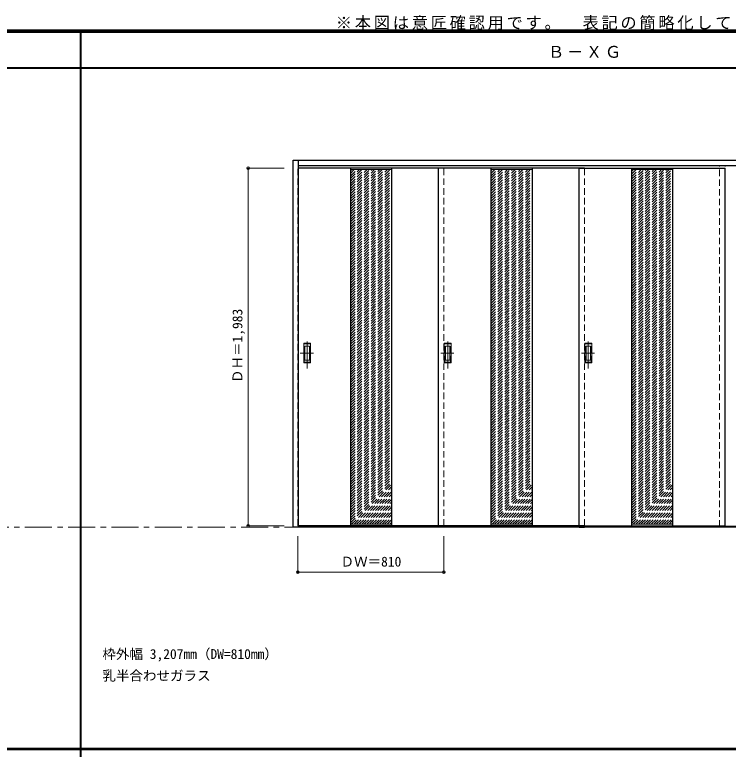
# Model space of a CAD drawing. Units: millimetres, scale not verified. Extents: x -6000 to 5700, y -4307 to 4260.
# Drawn here: x -267 to 3693, y 186 to 4260 of the extents above; entities that cross this region are included whole.
import ezdxf
from ezdxf.enums import TextEntityAlignment as Align

# ---------------------------------------------------------------- set-up
doc = ezdxf.new("R2010")
doc.units = ezdxf.units.MM
doc.header["$LTSCALE"] = 30
doc.header["$PDMODE"] = 32
doc.header["$PDSIZE"] = 15
doc.linetypes.add('CHAIN1', pattern=[8, 5, -1, 1, -1])
doc.linetypes.add('DASHED1', pattern=[1.8, 1.2, -0.6])
for name, color, linetype, lineweight in [('0-1_通り芯', 7, 'CHAIN1', 18), ('0-2_扉', 4, 'DASHED1', 9), ('0-4_枠', 3, 'Continuous', 25), ('0-6_引手', 7, 'Continuous', 18), ('0-B_寸法', 4, 'Continuous', 9), ('0-C_ハッチ', 4, 'DASHED1', 9), ('F-1_枠', 6, 'Continuous', 40)]:
    doc.layers.add(name, color=color, linetype=linetype, lineweight=lineweight)
doc.layers.add('0-A_文字', color=7, linetype='Continuous')
doc.styles.add('ＭＳ ゴシック', font='')
doc.styles.get('ＭＳ ゴシック').set_extended_font_data('MS Gothic')

msp = doc.modelspace()

# ---------------------------------------------------------------- linework, layer by layer
at = {"layer": '0-1_通り芯'}
msp.add_line((-5490, 1418), (5690, 1418), dxfattribs=at)
at = {"layer": '0-2_扉'}
for p, q in [((3645, 1421), (3645, 3423)), ((3675, 1421), (3675, 3423)), ((1305, 1426), (1305, 3409)), ((1308, 3409), (1305, 3409)), ((2115, 1426), (2115, 3409)), ((2895, 1426), (2895, 3409)), ((1308, 1426), (1305, 1426))]:
    msp.add_line(p, q, dxfattribs=at)
at = {"layer": '0-2_扉', "color": 3, "linetype": 'Continuous', "lineweight": 25}
for p, q in [((2085, 3409), (1308, 3409)), ((1596, 3409), (1596, 1426)), ((1824, 3409), (1824, 1426)), ((2085, 1426), (2085, 3409)), ((2895, 3409), (2085, 3409)), ((2376, 3409), (2376, 1426)), ((2604, 3409), (2604, 1426)), ((2865, 1426), (2865, 3409)), ((2865, 3409), (3675, 3409)), ((3156, 3409), (3156, 1426)), ((3384, 3409), (3384, 1426)), ((3675, 1426), (3675, 3409)), ((2085, 1426), (1308, 1426)), ((2895, 1426), (2085, 1426)), ((2865, 1426), (3675, 1426)), ((2865, 1418), (2895, 1418))]:
    msp.add_line(p, q, dxfattribs=at)
at = {"layer": '0-2_扉', "color": 7, "linetype": 'Continuous', "lineweight": 18}
for p, q in [((1596, 3401), (1824, 3401)), ((2376, 3401), (2604, 3401)), ((3156, 3401), (3384, 3401)), ((1596, 1434), (1824, 1434)), ((2376, 1434), (2604, 1434)), ((3156, 1434), (3384, 1434))]:
    msp.add_line(p, q, dxfattribs=at)
at = {"layer": '0-4_枠'}
for p, q in [((1278, 3453), (4485, 3453)), ((1308, 1418), (1308, 3453)), ((1308, 3423), (4455, 3423)), ((4455, 1421), (1308, 1421)), ((4455, 1418), (1308, 1418))]:
    msp.add_line(p, q, dxfattribs=at)
msp.add_lwpolyline([(1308, 1418), (1278, 1418), (1278, 3453)], dxfattribs=at)
at = {"layer": '0-6_引手', "linetype": 'CHAIN1'}
for p, q in [((1356, 2298.27), (1356, 2469.12)), ((2136, 2298.27), (2136, 2469.12)), ((2916, 2298.27), (2916, 2469.12)), ((1317.93, 2383.5), (1390.43, 2383.5)), ((2097.93, 2383.5), (2170.43, 2383.5)), ((2877.93, 2383.5), (2950.43, 2383.5))]:
    msp.add_line(p, q, dxfattribs=at)
at = {"layer": '0-6_引手'}
for p, q in [((1337, 2438.5), (1375, 2438.5)), ((1337, 2328.5), (1337, 2438.5)), ((1343.5, 2422.5), (1368.5, 2422.5)), ((1343.5, 2344.5), (1343.5, 2422.5)), ((1368.5, 2344.5), (1368.5, 2422.5)), ((1375, 2328.5), (1375, 2438.5)), ((2117, 2438.5), (2155, 2438.5)), ((2117, 2328.5), (2117, 2438.5)), ((2123.5, 2422.5), (2148.5, 2422.5)), ((2123.5, 2344.5), (2123.5, 2422.5)), ((2148.5, 2344.5), (2148.5, 2422.5)), ((2155, 2328.5), (2155, 2438.5)), ((2897, 2438.5), (2935, 2438.5)), ((2897, 2328.5), (2897, 2438.5)), ((2903.5, 2422.5), (2928.5, 2422.5)), ((2903.5, 2344.5), (2903.5, 2422.5)), ((2928.5, 2344.5), (2928.5, 2422.5)), ((2935, 2328.5), (2935, 2438.5)), ((1337, 2328.5), (1375, 2328.5)), ((1343.5, 2344.5), (1368.5, 2344.5)), ((2117, 2328.5), (2155, 2328.5)), ((2123.5, 2344.5), (2148.5, 2344.5)), ((2897, 2328.5), (2935, 2328.5)), ((2903.5, 2344.5), (2928.5, 2344.5))]:
    msp.add_line(p, q, dxfattribs=at)
at = {"layer": '0-6_引手', "linetype": 'DASHED1'}
for p, q in [((1372, 2332.5), (1372, 2434.5)), ((2152, 2332.5), (2152, 2434.5)), ((2932, 2332.5), (2932, 2434.5)), ((1340, 2332.5), (1372, 2332.5)), ((2120, 2332.5), (2152, 2332.5)), ((2900, 2332.5), (2932, 2332.5))]:
    msp.add_line(p, q, dxfattribs=at)
for points in [[(1340, 2332.5), (1340, 2434.5), (1372, 2434.5)], [(2120, 2332.5), (2120, 2434.5), (2152, 2434.5)], [(2900, 2332.5), (2900, 2434.5), (2932, 2434.5)]]:
    msp.add_lwpolyline(points, dxfattribs=at)
at = {"layer": '0-B_寸法'}
for p, q in [((1028, 3409), (1228, 3409)), ((1028, 3409), (1028, 1426)), ((1028, 1426), (1228, 1426)), ((1305, 1168), (1305, 1368)), ((2115, 1168), (2115, 1368)), ((1305, 1168), (2115, 1168))]:
    msp.add_line(p, q, dxfattribs=at)
at = {"layer": '0-B_寸法', "color": 7}
for p in [(1028, 3409), (1028, 1426), (1305, 1168), (2115, 1168)]:
    msp.add_point(p, dxfattribs=at)
at = {"layer": '0-C_ハッチ'}
for p, q in [((1596, 3181.64), (1815.36, 3401)), ((1596, 3195.79), (1801.21, 3401)), ((1596, 3209.93), (1787.07, 3401)), ((1596, 3224.07), (1772.93, 3401)), ((1596, 3238.21), (1758.79, 3401)), ((1596, 3252.35), (1744.65, 3401)), ((1596, 3266.5), (1730.5, 3401)), ((1596, 3280.64), (1716.36, 3401)), ((1596, 3294.78), (1702.22, 3401)), ((1596, 3308.92), (1688.08, 3401)), ((1596, 3323.06), (1673.93, 3401)), ((1596, 3337.21), (1659.79, 3401)), ((1596, 3351.35), (1645.65, 3401)), ((1596, 3365.49), (1631.51, 3401)), ((1596, 3379.63), (1617.37, 3401)), ((1596, 3393.78), (1603.22, 3401)), ((1596, 3167.5), (1824, 3395.5)), ((2376, 3181.64), (2595.36, 3401)), ((2376, 3195.79), (2581.21, 3401)), ((2376, 3209.93), (2567.07, 3401)), ((2376, 3224.07), (2552.93, 3401)), ((2376, 3238.21), (2538.79, 3401)), ((2376, 3252.35), (2524.65, 3401)), ((2376, 3266.5), (2510.5, 3401)), ((2376, 3280.64), (2496.36, 3401)), ((2376, 3294.78), (2482.22, 3401)), ((2376, 3308.92), (2468.08, 3401)), ((2376, 3323.06), (2453.93, 3401)), ((2376, 3337.21), (2439.79, 3401)), ((2376, 3351.35), (2425.65, 3401)), ((2376, 3365.49), (2411.51, 3401)), ((2376, 3379.63), (2397.37, 3401)), ((2376, 3393.78), (2383.22, 3401)), ((2376, 3167.5), (2604, 3395.5)), ((3156, 3177.75), (3379.25, 3401)), ((3156, 3191.89), (3365.11, 3401)), ((3156, 3206.03), (3350.97, 3401)), ((3156, 3220.17), (3336.83, 3401)), ((3156, 3234.31), (3322.69, 3401)), ((3156, 3248.46), (3308.54, 3401)), ((3156, 3262.6), (3294.4, 3401)), ((3156, 3276.74), (3280.26, 3401)), ((3156, 3290.88), (3266.12, 3401)), ((3156, 3305.02), (3251.98, 3401)), ((3156, 3319.17), (3237.83, 3401)), ((3156, 3333.31), (3223.69, 3401)), ((3156, 3347.45), (3209.55, 3401)), ((3156, 3361.59), (3195.41, 3401)), ((3156, 3375.73), (3181.26, 3401)), ((3156, 3389.88), (3167.12, 3401)), ((3156, 3163.6), (3384, 3391.6)), ((1596, 3153.36), (1824, 3381.36)), ((1596, 3139.22), (1824, 3367.22)), ((1596, 3125.07), (1824, 3353.07)), ((2376, 3153.36), (2604, 3381.36)), ((2376, 3139.22), (2604, 3367.22)), ((2376, 3125.07), (2604, 3353.07)), ((3156, 3149.46), (3384, 3377.46)), ((3156, 3135.32), (3384, 3363.32)), ((3156, 3121.18), (3384, 3349.18)), ((1596, 3110.93), (1824, 3338.93)), ((1596, 3096.79), (1824, 3324.79)), ((1596, 3082.65), (1824, 3310.65)), ((2376, 3110.93), (2604, 3338.93)), ((2376, 3096.79), (2604, 3324.79)), ((2376, 3082.65), (2604, 3310.65)), ((3156, 3107.03), (3384, 3335.03)), ((3156, 3092.89), (3384, 3320.89)), ((3156, 3078.75), (3384, 3306.75)), ((1596, 3068.51), (1824, 3296.51)), ((1596, 3054.36), (1824, 3282.36)), ((1596, 3040.22), (1824, 3268.22)), ((2376, 3068.51), (2604, 3296.51)), ((2376, 3054.36), (2604, 3282.36)), ((2376, 3040.22), (2604, 3268.22)), ((3156, 3064.61), (3384, 3292.61)), ((3156, 3050.47), (3384, 3278.47)), ((3156, 3036.32), (3384, 3264.32)), ((1596, 3026.08), (1824, 3254.08)), ((1596, 3011.94), (1824, 3239.94)), ((1596, 2997.8), (1824, 3225.8)), ((2376, 3026.08), (2604, 3254.08)), ((2376, 3011.94), (2604, 3239.94)), ((2376, 2997.8), (2604, 3225.8)), ((3156, 3022.18), (3384, 3250.18)), ((3156, 3008.04), (3384, 3236.04)), ((3156, 2993.9), (3384, 3221.9)), ((1596, 2983.65), (1824, 3211.65)), ((1596, 2969.51), (1824, 3197.51)), ((1596, 2955.37), (1824, 3183.37)), ((2376, 2983.65), (2604, 3211.65)), ((2376, 2969.51), (2604, 3197.51)), ((2376, 2955.37), (2604, 3183.37)), ((3156, 2979.76), (3384, 3207.76)), ((3156, 2965.61), (3384, 3193.61)), ((3156, 2951.47), (3384, 3179.47)), ((1596, 2941.23), (1824, 3169.23)), ((1596, 2927.08), (1824, 3155.08)), ((1596, 2912.94), (1824, 3140.94)), ((2376, 2941.23), (2604, 3169.23)), ((2376, 2927.08), (2604, 3155.08)), ((2376, 2912.94), (2604, 3140.94)), ((3156, 2937.33), (3384, 3165.33)), ((3156, 2923.19), (3384, 3151.19)), ((1596, 2898.8), (1824, 3126.8)), ((1596, 2884.66), (1824, 3112.66)), ((1596, 2870.52), (1824, 3098.52)), ((2376, 2898.8), (2604, 3126.8)), ((2376, 2884.66), (2604, 3112.66)), ((2376, 2870.52), (2604, 3098.52)), ((3156, 2909.04), (3384, 3137.04)), ((3156, 2894.9), (3384, 3122.9)), ((3156, 2880.76), (3384, 3108.76)), ((1596, 2856.37), (1824, 3084.37)), ((1596, 2842.23), (1824, 3070.23)), ((1596, 2828.09), (1824, 3056.09)), ((2376, 2856.37), (2604, 3084.37)), ((2376, 2842.23), (2604, 3070.23)), ((2376, 2828.09), (2604, 3056.09)), ((3156, 2866.62), (3384, 3094.62)), ((3156, 2852.48), (3384, 3080.48)), ((3156, 2838.33), (3384, 3066.33)), ((1596, 2813.95), (1824, 3041.95)), ((1596, 2799.81), (1824, 3027.81)), ((2376, 2813.95), (2604, 3041.95)), ((2376, 2799.81), (2604, 3027.81)), ((3156, 2824.19), (3384, 3052.19)), ((3156, 2810.05), (3384, 3038.05)), ((3156, 2795.91), (3384, 3023.91)), ((1596, 2785.66), (1824, 3013.66)), ((1596, 2771.52), (1824, 2999.52)), ((1596, 2757.38), (1824, 2985.38)), ((2376, 2785.66), (2604, 3013.66)), ((2376, 2771.52), (2604, 2999.52)), ((2376, 2757.38), (2604, 2985.38)), ((3156, 2781.77), (3384, 3009.77)), ((3156, 2767.62), (3384, 2995.62)), ((3156, 2753.48), (3384, 2981.48)), ((1596, 2743.24), (1824, 2971.24)), ((1596, 2729.09), (1824, 2957.09)), ((1596, 2714.95), (1824, 2942.95)), ((2376, 2743.24), (2604, 2971.24)), ((2376, 2729.09), (2604, 2957.09)), ((2376, 2714.95), (2604, 2942.95)), ((3156, 2739.34), (3384, 2967.34)), ((3156, 2725.2), (3384, 2953.2)), ((3156, 2711.05), (3384, 2939.05)), ((1596, 2700.81), (1824, 2928.81)), ((1596, 2686.67), (1824, 2914.67)), ((1596, 2672.53), (1824, 2900.53)), ((2376, 2700.81), (2604, 2928.81)), ((2376, 2686.67), (2604, 2914.67)), ((2376, 2672.53), (2604, 2900.53)), ((3156, 2696.91), (3384, 2924.91)), ((3156, 2682.77), (3384, 2910.77)), ((3156, 2668.63), (3384, 2896.63)), ((1596, 2658.38), (1824, 2886.38)), ((1596, 2644.24), (1824, 2872.24)), ((1596, 2630.1), (1824, 2858.1)), ((2376, 2658.38), (2604, 2886.38)), ((2376, 2644.24), (2604, 2872.24)), ((2376, 2630.1), (2604, 2858.1)), ((3156, 2654.49), (3384, 2882.49)), ((3156, 2640.34), (3384, 2868.34)), ((3156, 2626.2), (3384, 2854.2)), ((1596, 2615.96), (1824, 2843.96)), ((1596, 2601.82), (1824, 2829.82)), ((1596, 2587.67), (1824, 2815.67)), ((2376, 2615.96), (2604, 2843.96)), ((2376, 2601.82), (2604, 2829.82)), ((2376, 2587.67), (2604, 2815.67)), ((3156, 2612.06), (3384, 2840.06)), ((3156, 2597.92), (3384, 2825.92)), ((3156, 2583.78), (3384, 2811.78)), ((1596, 2573.53), (1824, 2801.53)), ((1596, 2559.39), (1824, 2787.39)), ((1596, 2545.25), (1824, 2773.25)), ((2376, 2573.53), (2604, 2801.53)), ((2376, 2559.39), (2604, 2787.39)), ((2376, 2545.25), (2604, 2773.25)), ((3156, 2569.63), (3384, 2797.63)), ((3156, 2555.49), (3384, 2783.49)), ((1596, 2531.11), (1824, 2759.11)), ((1596, 2516.96), (1824, 2744.96)), ((1596, 2502.82), (1824, 2730.82)), ((2376, 2531.11), (2604, 2759.11)), ((2376, 2516.96), (2604, 2744.96)), ((2376, 2502.82), (2604, 2730.82)), ((3156, 2541.35), (3384, 2769.35)), ((3156, 2527.21), (3384, 2755.21)), ((3156, 2513.06), (3384, 2741.06)), ((1596, 2488.68), (1824, 2716.68)), ((1596, 2474.54), (1824, 2702.54)), ((2376, 2488.68), (2604, 2716.68)), ((2376, 2474.54), (2604, 2702.54)), ((3156, 2498.92), (3384, 2726.92)), ((3156, 2484.78), (3384, 2712.78)), ((3156, 2470.64), (3384, 2698.64)), ((1596, 2460.39), (1824, 2688.39)), ((1596, 2446.25), (1824, 2674.25)), ((1596, 2432.11), (1824, 2660.11)), ((2376, 2460.39), (2604, 2688.39)), ((2376, 2446.25), (2604, 2674.25)), ((2376, 2432.11), (2604, 2660.11)), ((3156, 2456.5), (3384, 2684.5)), ((3156, 2442.35), (3384, 2670.35)), ((3156, 2428.21), (3384, 2656.21)), ((1596, 2417.97), (1824, 2645.97)), ((1596, 2403.83), (1824, 2631.83)), ((1596, 2389.68), (1824, 2617.68)), ((2376, 2417.97), (2604, 2645.97)), ((2376, 2403.83), (2604, 2631.83)), ((2376, 2389.68), (2604, 2617.68)), ((3156, 2414.07), (3384, 2642.07)), ((3156, 2399.93), (3384, 2627.93)), ((3156, 2385.79), (3384, 2613.79)), ((1596, 2375.54), (1824, 2603.54)), ((1596, 2361.4), (1824, 2589.4)), ((1596, 2347.26), (1824, 2575.26)), ((2376, 2375.54), (2604, 2603.54)), ((2376, 2361.4), (2604, 2589.4)), ((2376, 2347.26), (2604, 2575.26)), ((3156, 2371.64), (3384, 2599.64)), ((3156, 2357.5), (3384, 2585.5)), ((3156, 2343.36), (3384, 2571.36)), ((1596, 2333.12), (1824, 2561.12)), ((1596, 2318.97), (1824, 2546.97)), ((1596, 2304.83), (1824, 2532.83)), ((2376, 2333.12), (2604, 2561.12)), ((2376, 2318.97), (2604, 2546.97)), ((2376, 2304.83), (2604, 2532.83)), ((3156, 2329.22), (3384, 2557.22)), ((3156, 2315.07), (3384, 2543.07)), ((3156, 2300.93), (3384, 2528.93)), ((1596, 2290.69), (1824, 2518.69)), ((1596, 2276.55), (1824, 2504.55)), ((1596, 2262.4), (1824, 2490.4)), ((2376, 2290.69), (2604, 2518.69)), ((2376, 2276.55), (2604, 2504.55)), ((2376, 2262.4), (2604, 2490.4)), ((3156, 2286.79), (3384, 2514.79)), ((3156, 2272.65), (3384, 2500.65)), ((3156, 2258.51), (3384, 2486.51)), ((1596, 2248.26), (1824, 2476.26)), ((1596, 2234.12), (1824, 2462.12)), ((1596, 2219.98), (1824, 2447.98)), ((2376, 2248.26), (2604, 2476.26)), ((2376, 2234.12), (2604, 2462.12)), ((2376, 2219.98), (2604, 2447.98)), ((3156, 2244.36), (3384, 2472.36)), ((3156, 2230.22), (3384, 2458.22)), ((1596, 2205.84), (1824, 2433.84)), ((1596, 2191.69), (1824, 2419.69)), ((1596, 2177.55), (1824, 2405.55)), ((2376, 2205.84), (2604, 2433.84)), ((2376, 2191.69), (2604, 2419.69)), ((2376, 2177.55), (2604, 2405.55)), ((3156, 2216.08), (3384, 2444.08)), ((3156, 2201.94), (3384, 2429.94)), ((3156, 2187.8), (3384, 2415.8)), ((1596, 2163.41), (1824, 2391.41)), ((1596, 2149.27), (1824, 2377.27)), ((1596, 2135.13), (1824, 2363.13)), ((2376, 2163.41), (2604, 2391.41)), ((2376, 2149.27), (2604, 2377.27)), ((2376, 2135.13), (2604, 2363.13)), ((3156, 2173.65), (3384, 2401.65)), ((3156, 2159.51), (3384, 2387.51)), ((3156, 2145.37), (3384, 2373.37)), ((1596, 2120.98), (1824, 2348.98)), ((1596, 2106.84), (1824, 2334.84)), ((2376, 2120.98), (2604, 2348.98)), ((2376, 2106.84), (2604, 2334.84)), ((3156, 2131.23), (3384, 2359.23)), ((3156, 2117.08), (3384, 2345.08)), ((3156, 2102.94), (3384, 2330.94)), ((1596, 2092.7), (1824, 2320.7)), ((1596, 2078.56), (1824, 2306.56)), ((1596, 2064.41), (1824, 2292.41)), ((2376, 2092.7), (2604, 2320.7)), ((2376, 2078.56), (2604, 2306.56)), ((2376, 2064.41), (2604, 2292.41)), ((3156, 2088.8), (3384, 2316.8)), ((3156, 2074.66), (3384, 2302.66)), ((3156, 2060.52), (3384, 2288.52)), ((1596, 2050.27), (1824, 2278.27)), ((1596, 2036.13), (1824, 2264.13)), ((1596, 2021.99), (1824, 2249.99)), ((2376, 2050.27), (2604, 2278.27)), ((2376, 2036.13), (2604, 2264.13)), ((2376, 2021.99), (2604, 2249.99)), ((3156, 2046.37), (3384, 2274.37)), ((3156, 2032.23), (3384, 2260.23)), ((3156, 2018.09), (3384, 2246.09)), ((1596, 2007.85), (1824, 2235.85)), ((1596, 1993.7), (1824, 2221.7)), ((1596, 1979.56), (1824, 2207.56)), ((2376, 2007.85), (2604, 2235.85)), ((2376, 1993.7), (2604, 2221.7)), ((2376, 1979.56), (2604, 2207.56)), ((3156, 2003.95), (3384, 2231.95)), ((3156, 1989.81), (3384, 2217.81)), ((3156, 1975.66), (3384, 2203.66)), ((1596, 1965.42), (1824, 2193.42)), ((1596, 1951.28), (1824, 2179.28)), ((1596, 1937.14), (1824, 2165.14)), ((2376, 1965.42), (2604, 2193.42)), ((2376, 1951.28), (2604, 2179.28)), ((2376, 1937.14), (2604, 2165.14)), ((3156, 1961.52), (3384, 2189.52)), ((3156, 1947.38), (3384, 2175.38)), ((3156, 1933.24), (3384, 2161.24)), ((1596, 1922.99), (1824, 2150.99)), ((1596, 1908.85), (1824, 2136.85)), ((1596, 1894.71), (1824, 2122.71)), ((2376, 1922.99), (2604, 2150.99)), ((2376, 1908.85), (2604, 2136.85)), ((2376, 1894.71), (2604, 2122.71)), ((3156, 1919.09), (3384, 2147.09)), ((3156, 1904.95), (3384, 2132.95)), ((3156, 1890.81), (3384, 2118.81)), ((1596, 1880.57), (1824, 2108.57)), ((1596, 1866.42), (1824, 2094.42)), ((1596, 1852.28), (1824, 2080.28)), ((2376, 1880.57), (2604, 2108.57)), ((2376, 1866.42), (2604, 2094.42)), ((2376, 1852.28), (2604, 2080.28)), ((3156, 1876.67), (3384, 2104.67)), ((3156, 1862.53), (3384, 2090.53)), ((1596, 1838.14), (1824, 2066.14)), ((1596, 1824), (1824, 2052)), ((1596, 1809.86), (1824, 2037.86)), ((2376, 1838.14), (2604, 2066.14)), ((2376, 1824), (2604, 2052)), ((2376, 1809.86), (2604, 2037.86)), ((3156, 1848.38), (3384, 2076.38)), ((3156, 1834.24), (3384, 2062.24)), ((3156, 1820.1), (3384, 2048.1)), ((1596, 1795.71), (1824, 2023.71)), ((1596, 1781.57), (1824, 2009.57)), ((2376, 1795.71), (2604, 2023.71)), ((2376, 1781.57), (2604, 2009.57)), ((3156, 1805.96), (3384, 2033.96)), ((3156, 1791.82), (3384, 2019.82)), ((3156, 1777.67), (3384, 2005.67)), ((1596, 1767.43), (1824, 1995.43)), ((1596, 1753.29), (1824, 1981.29)), ((1596, 1739.15), (1824, 1967.15)), ((2376, 1767.43), (2604, 1995.43)), ((2376, 1753.29), (2604, 1981.29)), ((2376, 1739.15), (2604, 1967.15)), ((3156, 1763.53), (3384, 1991.53)), ((3156, 1749.39), (3384, 1977.39)), ((3156, 1735.25), (3384, 1963.25)), ((1596, 1725), (1824, 1953)), ((1596, 1710.86), (1824, 1938.86)), ((1596, 1696.72), (1824, 1924.72)), ((2376, 1725), (2604, 1953)), ((2376, 1710.86), (2604, 1938.86)), ((2376, 1696.72), (2604, 1924.72)), ((3156, 1721.11), (3384, 1949.11)), ((3156, 1706.96), (3384, 1934.96)), ((3156, 1692.82), (3384, 1920.82)), ((1596, 1682.58), (1824, 1910.58)), ((1596, 1668.43), (1824, 1896.43)), ((1596, 1654.29), (1824, 1882.29)), ((2376, 1682.58), (2604, 1910.58)), ((2376, 1668.43), (2604, 1896.43)), ((2376, 1654.29), (2604, 1882.29)), ((3156, 1678.68), (3384, 1906.68)), ((3156, 1664.54), (3384, 1892.54)), ((3156, 1650.39), (3384, 1878.39)), ((1596, 1640.15), (1824, 1868.15)), ((1596, 1626.01), (1824, 1854.01)), ((1596, 1611.87), (1824, 1839.87)), ((2376, 1640.15), (2604, 1868.15)), ((2376, 1626.01), (2604, 1854.01)), ((2376, 1611.87), (2604, 1839.87)), ((3156, 1636.25), (3384, 1864.25)), ((3156, 1622.11), (3384, 1850.11)), ((3156, 1607.97), (3384, 1835.97)), ((1596, 1597.72), (1824, 1825.72)), ((1596, 1583.58), (1824, 1811.58)), ((1596, 1569.44), (1824, 1797.44)), ((2376, 1597.72), (2604, 1825.72)), ((2376, 1583.58), (2604, 1811.58)), ((2376, 1569.44), (2604, 1797.44)), ((3156, 1593.83), (3384, 1821.83)), ((3156, 1579.68), (3384, 1807.68)), ((3156, 1565.54), (3384, 1793.54)), ((1596, 1555.3), (1824, 1783.3)), ((1596, 1541.16), (1824, 1769.16)), ((1596, 1527.01), (1824, 1755.01)), ((2376, 1555.3), (2604, 1783.3)), ((2376, 1541.16), (2604, 1769.16)), ((2376, 1527.01), (2604, 1755.01)), ((3156, 1551.4), (3384, 1779.4)), ((3156, 1537.26), (3384, 1765.26)), ((1596, 1512.87), (1824, 1740.87)), ((1596, 1498.73), (1824, 1726.73)), ((1596, 1484.59), (1824, 1712.59)), ((2376, 1512.87), (2604, 1740.87)), ((2376, 1498.73), (2604, 1726.73)), ((2376, 1484.59), (2604, 1712.59)), ((3156, 1523.12), (3384, 1751.12)), ((3156, 1508.97), (3384, 1736.97)), ((3156, 1494.83), (3384, 1722.83)), ((1596, 1470.44), (1824, 1698.44)), ((1596, 1456.3), (1824, 1684.3)), ((2376, 1470.44), (2604, 1698.44)), ((2376, 1456.3), (2604, 1684.3)), ((3156, 1480.69), (3384, 1708.69)), ((3156, 1466.55), (3384, 1694.55)), ((3156, 1452.4), (3384, 1680.4)), ((1596, 1442.16), (1824, 1670.16)), ((1601.98, 1434), (1824, 1656.02)), ((1616.12, 1434), (1824, 1641.88)), ((2376, 1442.16), (2604, 1670.16)), ((2381.98, 1434), (2604, 1656.02)), ((2396.12, 1434), (2604, 1641.88)), ((3156, 1438.26), (3384, 1666.26)), ((3165.88, 1434), (3384, 1652.12)), ((3180.02, 1434), (3384, 1637.98)), ((1630.27, 1434), (1824, 1627.73)), ((1644.41, 1434), (1824, 1613.59)), ((1658.55, 1434), (1824, 1599.45)), ((2410.27, 1434), (2604, 1627.73)), ((2424.41, 1434), (2604, 1613.59)), ((2438.55, 1434), (2604, 1599.45)), ((3194.16, 1434), (3384, 1623.84)), ((3208.31, 1434), (3384, 1609.69)), ((3222.45, 1434), (3384, 1595.55)), ((1672.69, 1434), (1824, 1585.31)), ((1686.83, 1434), (1824, 1571.17)), ((1700.98, 1434), (1824, 1557.02)), ((2452.69, 1434), (2604, 1585.31)), ((2466.83, 1434), (2604, 1571.17)), ((2480.98, 1434), (2604, 1557.02)), ((3236.59, 1434), (3384, 1581.41)), ((3250.73, 1434), (3384, 1567.27)), ((3264.87, 1434), (3384, 1553.13)), ((1715.12, 1434), (1824, 1542.88)), ((1729.26, 1434), (1824, 1528.74)), ((1743.4, 1434), (1824, 1514.6)), ((2495.12, 1434), (2604, 1542.88)), ((2509.26, 1434), (2604, 1528.74)), ((2523.4, 1434), (2604, 1514.6)), ((3279.02, 1434), (3384, 1538.98)), ((3293.16, 1434), (3384, 1524.84)), ((3307.3, 1434), (3384, 1510.7)), ((1757.54, 1434), (1824, 1500.45)), ((1771.69, 1434), (1824, 1486.31)), ((1785.83, 1434), (1824, 1472.17)), ((2537.54, 1434), (2604, 1500.45)), ((2551.69, 1434), (2604, 1486.31)), ((2565.83, 1434), (2604, 1472.17)), ((3321.44, 1434), (3384, 1496.56)), ((3335.58, 1434), (3384, 1482.41)), ((3349.73, 1434), (3384, 1468.27)), ((1799.97, 1434), (1824, 1458.03)), ((1814.11, 1434), (1824, 1443.89)), ((2579.97, 1434), (2604, 1458.03)), ((2594.11, 1434), (2604, 1443.89)), ((3363.87, 1434), (3384, 1454.13)), ((3378.01, 1434), (3384, 1439.99))]:
    msp.add_line(p, q, dxfattribs=at)
at = {"layer": 'F-1_枠'}
for p, q in [((-6000, 4175), (5700, 4175)), ((-6000, 4170), (5700, 4170)), ((-6000, 4165), (5700, 4165)), ((100, -3790), (100, 4175)), ((-6000, 3965), (5700, 3965)), ((-6000, 190.5), (5700, 190.5)), ((-6000, 187.5), (5700, 187.5))]:
    msp.add_line(p, q, dxfattribs=at)

# ---------------------------------------------------------------- texts
at = {"layer": '0-A_文字', "style": 'ＭＳ ゴシック'}
for s, p in [('枠外幅 3,207mm（DW=810mm）', (220, 670.5)), ('乳半合わせガラス', (220, 550.5))]:
    msp.add_text(s, height=54.99, dxfattribs=at).set_placement(p, align=Align.BOTTOM_LEFT)
at = {"layer": '0-A_文字', "char_height": 65.98, "attachment_point": 7, "style": 'ＭＳ ゴシック'}
for s, insert in [('\\T1.17;※本図は意匠確認用です。\u3000表記の簡略化している部位がございますのでご注意下さい。', (1515, 4175)), ('\\T1.17;Ｂ－ＸＧ', (2692.5, 4020))]:
    msp.add_mtext(s, dxfattribs=dict(at, insert=insert))
at = {"layer": '0-B_寸法', "color": 7, "style": 'ＭＳ ゴシック'}
msp.add_text('ＤＨ＝1,983', height=54.99, rotation=90, dxfattribs=at).set_placement((1013, 2217.25), align=Align.BOTTOM_LEFT)
msp.add_text('ＤＷ＝810', height=54.99, dxfattribs=at).set_placement((1541.25, 1183), align=Align.BOTTOM_LEFT)

doc.saveas('drawing.dxf')
